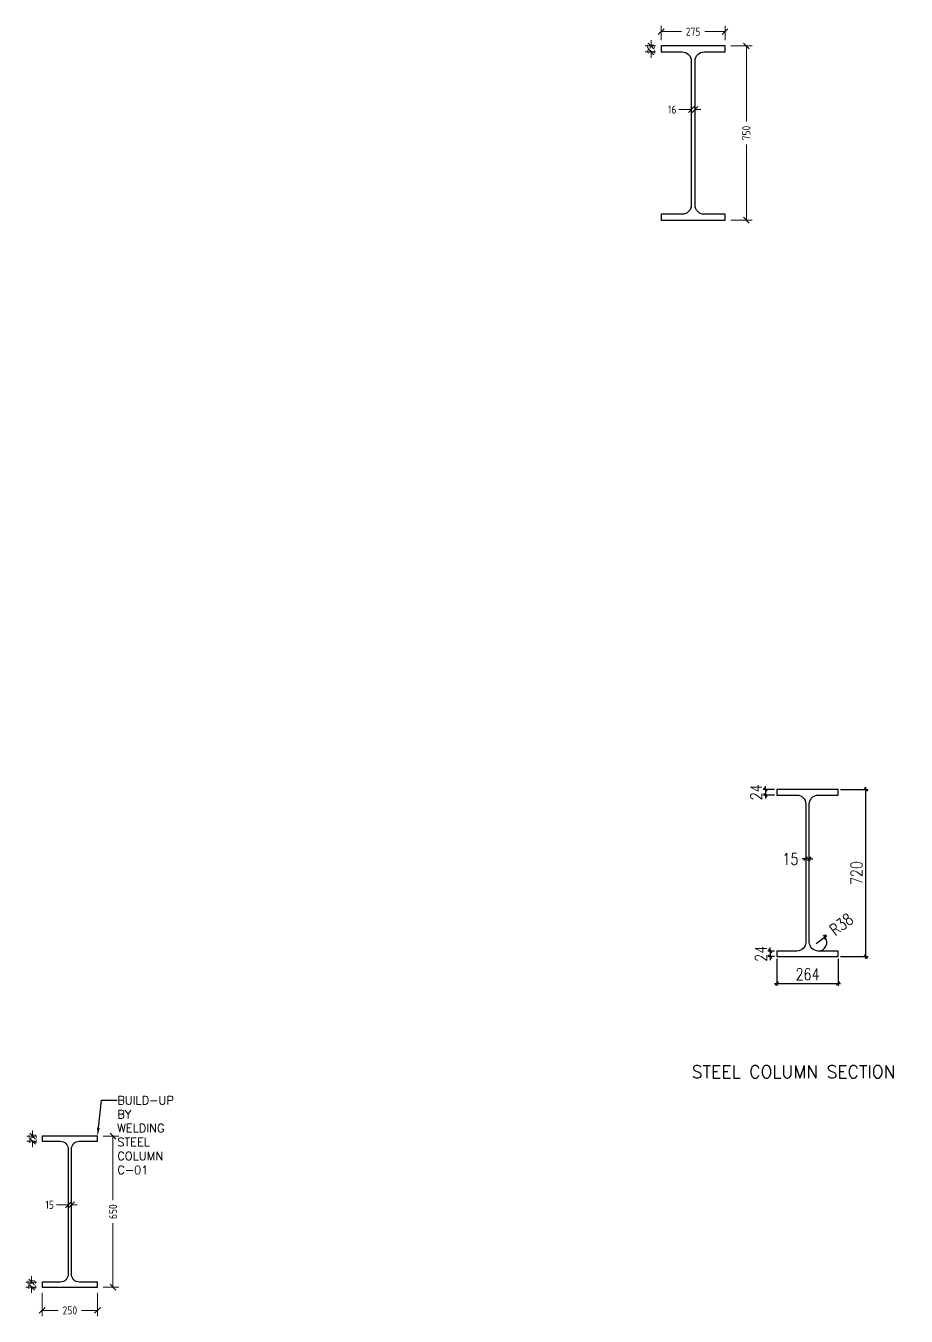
# Model space of a CAD drawing. Header units: millimetres. Extents: x -388065 to 2372687422, y -192755 to 667797.
# Drawn here: x 157863 to 161654, y 434247 to 439805 of the extents above; entities that cross this region are included whole.
import ezdxf
from ezdxf import colors
from ezdxf.entities.mleader import LeaderData, LeaderLine
from ezdxf.math import Vec2, Vec3

# ---------------------------------------------------------------- set-up
doc = ezdxf.new("R2010")
doc.units = ezdxf.units.MM
for name, color, linetype, lineweight in [('BEAMS', 6, 'Continuous', 30), ('STR-DIM', 1, 'Continuous', 9), ('TEXT', 7, 'Continuous', 13)]:
    doc.layers.add(name, color=color, linetype=linetype, lineweight=lineweight)
doc.styles.add('DIM', font='ROMANS.SHX', dxfattribs={"width": 0.8})
doc.styles.add('MINA_MM_STEEL_DETAIL', font='dim.shx', dxfattribs={"height": 35})
doc.styles.add('MINA_MM_X-SEC', font='romans.shx', dxfattribs={"height": 125})
doc.styles.add('ROMANT', font='romant.shx')
doc.dimstyles.new('D100-1-20', dxfattribs={"dimtxt": 50, "dimasz": 15, "dimexe": 10, "dimexo": 10, "dimgap": 15, "dimtad": 1, "dimdec": 0, "dimzin": 13, "dimdsep": 46, "dimtxsty": 'DIM', "dimblk1": 'OBLIQUE', "dimblk2": 'OBLIQUE', "dimsah": 1, "dimcen": 0, "dimdle": 10, "dimclrd": 8, "dimclre": 8, "dimclrt": 6, "dimadec": 0, "dimazin": 0, "dimtfac": 1, "dimtdec": 0, "dimtix": 1, "dimtmove": 2, "dimatfit": 3, "dimldrblk": 'OBLIQUE', "dimfxl": 1, "dimtolj": 1, "dimtzin": 13, "dimarcsym": 0})
doc.dimstyles.new('MINA_MM_STEEL_DET', dxfattribs={"dimtxt": 35, "dimasz": 25, "dimexe": 25, "dimexo": 25, "dimgap": 5, "dimtad": 0, "dimdec": 0, "dimzin": 0, "dimdsep": 46, "dimtxsty": 'MINA_MM_STEEL_DETAIL', "dimblk": 'OBLIQUE', "dimcen": 0.09, "dimclrd": 256, "dimclre": 256, "dimclrt": 7, "dimadec": 0, "dimazin": 0, "dimtfac": 1, "dimtdec": 0, "dimtix": 1, "dimtofl": 0, "dimtmove": 0, "dimatfit": 0, "dimfxl": 1, "dimtolj": 1, "dimtzin": 0, "dimlwd": -1, "dimlwe": -1, "dimarcsym": 0})

# ---------------------------------------------------------------- blocks, each defined once
blk = doc.blocks.new('_OBLIQUE')
at = {"color": 0, "linetype": 'ByBlock'}
blk.add_line((-0.5, -0.5), (0.5, 0.5), dxfattribs=at)
blk = doc.blocks.new('*D1894')
at = {"color": 8, "lineweight": -2, "transparency": 16777216}
for p, q in [((161097.1, 435785.6), (161097.1, 435670.1)), ((161361.1, 435785.6), (161361.1, 435670.1)), ((161087.1, 435680.1), (161371.1, 435680.1))]:
    blk.add_line(p, q, dxfattribs=at)
at = {"layer": 'Defpoints', "color": 0, "transparency": 16777216}
for p in [(161097.1, 435795.6), (161361.1, 435795.6), (161361.1, 435680.1)]:
    blk.add_point(p, dxfattribs=at)
at = {"color": 8, "lineweight": -2, "transparency": 16777216, "xscale": 15, "yscale": 15, "zscale": 15, "rotation": 180}
blk.add_blockref('_OBLIQUE', (161097.1, 435680.1), dxfattribs=at)
at = {"color": 8, "lineweight": -2, "transparency": 16777216, "xscale": 15, "yscale": 15, "zscale": 15}
blk.add_blockref('_OBLIQUE', (161361.1, 435680.1), dxfattribs=at)
at = {"color": 6, "lineweight": 25, "transparency": 16777216, "insert": (161229.1, 435720.1), "char_height": 50, "attachment_point": 5, "style": 'DIM'}
blk.add_mtext('\\A1;264', dxfattribs=at)
blk = doc.blocks.new('*D1895')
at = {"color": 8, "lineweight": -2, "transparency": 16777216}
for p, q in [((161371.1, 436515.6), (161489.9, 436515.6)), ((161479.9, 435785.6), (161479.9, 436525.6)), ((161371.1, 435795.6), (161489.9, 435795.6))]:
    blk.add_line(p, q, dxfattribs=at)
at = {"layer": 'Defpoints', "color": 0, "transparency": 16777216}
for p in [(161361.1, 436515.6), (161479.9, 436515.6), (161361.1, 435795.6)]:
    blk.add_point(p, dxfattribs=at)
at = {"color": 8, "lineweight": -2, "transparency": 16777216, "xscale": 15, "yscale": 15, "zscale": 15}
for p, rotation in [((161479.9, 436515.6), 90), ((161479.9, 435795.6), 270)]:
    blk.add_blockref('_OBLIQUE', p, dxfattribs=dict(at, rotation=rotation))
at = {"color": 6, "lineweight": 25, "transparency": 16777216, "insert": (161439.9, 436155.6), "char_height": 50, "attachment_point": 5, "rotation": 90, "style": 'DIM'}
blk.add_mtext('\\A1;720', dxfattribs=at)
blk = doc.blocks.new('*D1896')
at = {"color": 8, "lineweight": -2, "transparency": 16777216}
for p, q in [((161221.4, 436217.5), (161206.4, 436217.5)), ((161221.4, 436222), (161221.4, 436207.5)), ((161236.9, 436217.5), (161221.4, 436217.5)), ((161236.9, 436222), (161236.9, 436207.5)), ((161236.9, 436217.5), (161251.9, 436217.5))]:
    blk.add_line(p, q, dxfattribs=at)
at = {"layer": 'Defpoints', "color": 0, "transparency": 16777216}
for p in [(161221.4, 436232), (161221.4, 436217.5), (161236.9, 436232)]:
    blk.add_point(p, dxfattribs=at)
at = {"color": 8, "lineweight": -2, "transparency": 16777216, "xscale": 15, "yscale": 15, "zscale": 15}
blk.add_blockref('_OBLIQUE', (161221.4, 436217.5), dxfattribs=at)
at = {"color": 8, "lineweight": -2, "transparency": 16777216, "xscale": 15, "yscale": 15, "zscale": 15, "rotation": 180}
blk.add_blockref('_OBLIQUE', (161236.9, 436217.5), dxfattribs=at)
at = {"color": 6, "lineweight": 25, "transparency": 16777216, "insert": (161155.5, 436216.5), "char_height": 50, "attachment_point": 5, "style": 'DIM'}
blk.add_mtext('\\A1;15', dxfattribs=at)
blk = doc.blocks.new('*D1897')
at = {"color": 8, "lineweight": -2, "transparency": 16777216}
for p, q in [((161087.1, 436515.6), (161037.8, 436515.6)), ((161087.1, 436491.3), (161037.8, 436491.3)), ((161047.8, 436515.6), (161047.8, 436530.6)), ((161047.8, 436515.6), (161047.8, 436491.3)), ((161047.8, 436491.3), (161047.8, 436476.3))]:
    blk.add_line(p, q, dxfattribs=at)
at = {"layer": 'Defpoints', "color": 0, "transparency": 16777216}
for p in [(161047.8, 436491.3), (161097.1, 436515.6), (161097.1, 436491.3)]:
    blk.add_point(p, dxfattribs=at)
at = {"color": 8, "lineweight": -2, "transparency": 16777216, "xscale": 15, "yscale": 15, "zscale": 15}
for p, rotation in [((161047.8, 436515.6), 270), ((161047.8, 436491.3), 90)]:
    blk.add_blockref('_OBLIQUE', p, dxfattribs=dict(at, rotation=rotation))
at = {"color": 6, "lineweight": 25, "transparency": 16777216, "insert": (161007.8, 436503.5), "char_height": 50, "attachment_point": 5, "rotation": 90, "style": 'DIM'}
blk.add_mtext('\\A1;24', dxfattribs=at)
blk = doc.blocks.new('*D1885')
at = {"layer": 'BEAMS', "color": 8, "lineweight": -2, "transparency": 16777216}
blk.add_line((161266.7, 435851.7), (161312.6, 435886.8), dxfattribs=at)
blk.add_arc((161274.7, 435857.7), 37.8, 285.1576, 52.6643, dxfattribs=at)
at = {"layer": 'Defpoints', "color": 0, "transparency": 16777216}
for p in [(161304.6, 435880.8), (161274.7, 435857.7)]:
    blk.add_point(p, dxfattribs=at)
at = {"layer": 'BEAMS', "color": 8, "lineweight": -2, "transparency": 16777216, "xscale": 15, "yscale": 15, "zscale": 15, "rotation": 37.50671144541486}
blk.add_blockref('_OBLIQUE', (161304.6, 435880.8), dxfattribs=at)
at = {"layer": 'BEAMS', "color": 6, "transparency": 16777216, "insert": (161375.1, 435934.8), "char_height": 50, "attachment_point": 5, "rotation": 37.5067, "style": 'DIM'}
blk.add_mtext('\\A1;R38', dxfattribs=at)
blk = doc.blocks.new('*D1898')
at = {"layer": 'BEAMS', "color": 8, "lineweight": -2, "transparency": 16777216}
for p, q in [((161068.2, 435819.9), (161068.2, 435834.9)), ((161087.1, 435819.9), (161058.2, 435819.9)), ((161087.1, 435795.6), (161058.2, 435795.6)), ((161068.2, 435819.9), (161068.2, 435795.6)), ((161068.2, 435795.6), (161068.2, 435780.6))]:
    blk.add_line(p, q, dxfattribs=at)
at = {"layer": 'Defpoints', "color": 0, "transparency": 16777216}
for p in [(161068.2, 435795.6), (161097.1, 435819.9), (161097.1, 435795.6)]:
    blk.add_point(p, dxfattribs=at)
at = {"layer": 'BEAMS', "color": 8, "lineweight": -2, "transparency": 16777216, "xscale": 15, "yscale": 15, "zscale": 15}
for p, rotation in [((161068.2, 435819.9), 270), ((161068.2, 435795.6), 90)]:
    blk.add_blockref('_OBLIQUE', p, dxfattribs=dict(at, rotation=rotation))
at = {"layer": 'BEAMS', "color": 6, "transparency": 16777216, "insert": (161028.2, 435807.8), "char_height": 50, "attachment_point": 5, "rotation": 90, "style": 'DIM'}
blk.add_mtext('\\A1;24', dxfattribs=at)
blk = doc.blocks.new('*D1899')
at = {"layer": 'Defpoints', "color": 0, "transparency": 16777216}
for p in [(158171.5, 435022.3), (158171.5, 434372.3), (158237.9, 434372.3)]:
    blk.add_point(p, dxfattribs=at)
at = {"layer": 'STR-DIM', "transparency": 16777216}
for p, q in [((158196.5, 435022.3), (158262.9, 435022.3)), ((158237.9, 435022.3), (158237.9, 434747.3)), ((158237.9, 434372.3), (158237.9, 434647.3)), ((158196.5, 434372.3), (158262.9, 434372.3))]:
    blk.add_line(p, q, dxfattribs=at)
at = {"layer": 'STR-DIM', "transparency": 16777216, "xscale": 25, "yscale": 25, "zscale": 25}
for p, rotation in [((158237.9, 435022.3), 90), ((158237.9, 434372.3), 270)]:
    blk.add_blockref('_OBLIQUE', p, dxfattribs=dict(at, rotation=rotation))
at = {"layer": 'STR-DIM', "color": 7, "lineweight": 25, "transparency": 16777216, "insert": (158237.9, 434697.3), "char_height": 35, "attachment_point": 5, "rotation": 90, "style": 'MINA_MM_STEEL_DETAIL'}
blk.add_mtext('\\A1;650', dxfattribs=at)
blk = doc.blocks.new('*D1900')
at = {"layer": 'Defpoints', "color": 0, "transparency": 16777216}
for p in [(157933.2, 434372.3), (158171.5, 434372.3), (158171.5, 434272.2)]:
    blk.add_point(p, dxfattribs=at)
at = {"layer": 'STR-DIM', "transparency": 16777216}
for p, q in [((157933.2, 434347.3), (157933.2, 434247.2)), ((158171.5, 434347.3), (158171.5, 434247.2)), ((157933.2, 434272.2), (158002.4, 434272.2)), ((158171.5, 434272.2), (158102.4, 434272.2))]:
    blk.add_line(p, q, dxfattribs=at)
at = {"layer": 'STR-DIM', "transparency": 16777216, "xscale": 25, "yscale": 25, "zscale": 25, "rotation": 180}
blk.add_blockref('_OBLIQUE', (157933.2, 434272.2), dxfattribs=at)
at = {"layer": 'STR-DIM', "transparency": 16777216, "xscale": 25, "yscale": 25, "zscale": 25}
blk.add_blockref('_OBLIQUE', (158171.5, 434272.2), dxfattribs=at)
at = {"layer": 'STR-DIM', "color": 7, "lineweight": 25, "transparency": 16777216, "insert": (158052.4, 434272.2), "char_height": 35, "width": 102.857, "attachment_point": 5, "style": 'MINA_MM_STEEL_DETAIL'}
blk.add_mtext('\\A1;250', dxfattribs=at)
blk = doc.blocks.new('*D1901')
at = {"layer": 'Defpoints', "color": 0, "transparency": 16777216}
for p in [(158045.4, 434730.8), (158045.4, 434727), (158059.3, 434730.8)]:
    blk.add_point(p, dxfattribs=at)
at = {"layer": 'STR-DIM', "transparency": 16777216}
for p, q in [((158045.4, 434727), (157995.4, 434727)), ((158059.3, 434727), (158084.3, 434727)), ((158045.4, 434705.8), (158045.4, 434702)), ((158059.3, 434705.8), (158059.3, 434702))]:
    blk.add_line(p, q, dxfattribs=at)
at = {"layer": 'STR-DIM', "transparency": 16777216, "xscale": 25, "yscale": 25, "zscale": 25}
blk.add_blockref('_OBLIQUE', (158045.4, 434727), dxfattribs=at)
at = {"layer": 'STR-DIM', "transparency": 16777216, "xscale": 25, "yscale": 25, "zscale": 25, "rotation": 180}
blk.add_blockref('_OBLIQUE', (158059.3, 434727), dxfattribs=at)
at = {"layer": 'STR-DIM', "color": 7, "lineweight": 25, "transparency": 16777216, "insert": (157965.4, 434727), "char_height": 35, "attachment_point": 5, "style": 'MINA_MM_STEEL_DETAIL'}
blk.add_mtext('\\A1;15', dxfattribs=at)
blk = doc.blocks.new('*D1902')
at = {"layer": 'Defpoints', "color": 0, "transparency": 16777216}
for p in [(157892, 435000.4), (157933.2, 435022.3), (157933.2, 435000.4)]:
    blk.add_point(p, dxfattribs=at)
at = {"layer": 'STR-DIM', "transparency": 16777216}
for p, q in [((157892, 435022.3), (157892, 435047.3)), ((157908.2, 435022.3), (157867, 435022.3)), ((157908.2, 435000.4), (157867, 435000.4)), ((157892, 435000.4), (157892, 434975.4))]:
    blk.add_line(p, q, dxfattribs=at)
at = {"layer": 'STR-DIM', "transparency": 16777216, "xscale": 25, "yscale": 25, "zscale": 25}
for p, rotation in [((157892, 435022.3), 270), ((157892, 435000.4), 90)]:
    blk.add_blockref('_OBLIQUE', p, dxfattribs=dict(at, rotation=rotation))
at = {"layer": 'STR-DIM', "color": 7, "lineweight": 25, "transparency": 16777216, "insert": (157892, 435011.3), "char_height": 35, "attachment_point": 5, "rotation": 90, "style": 'MINA_MM_STEEL_DETAIL'}
blk.add_mtext('\\A1;25', dxfattribs=at)
blk = doc.blocks.new('*D1903')
at = {"layer": 'Defpoints', "color": 0, "transparency": 16777216}
for p in [(157933.2, 434394.2), (157887.7, 434372.3), (157933.2, 434372.3)]:
    blk.add_point(p, dxfattribs=at)
at = {"layer": 'STR-DIM', "transparency": 16777216}
for p, q in [((157908.2, 434394.2), (157862.7, 434394.2)), ((157887.7, 434394.2), (157887.7, 434419.2)), ((157908.2, 434372.3), (157862.7, 434372.3)), ((157887.7, 434372.3), (157887.7, 434347.3))]:
    blk.add_line(p, q, dxfattribs=at)
at = {"layer": 'STR-DIM', "transparency": 16777216, "xscale": 25, "yscale": 25, "zscale": 25}
for p, rotation in [((157887.7, 434394.2), 270), ((157887.7, 434372.3), 90)]:
    blk.add_blockref('_OBLIQUE', p, dxfattribs=dict(at, rotation=rotation))
at = {"layer": 'STR-DIM', "color": 7, "lineweight": 25, "transparency": 16777216, "insert": (157887.7, 434383.3), "char_height": 35, "attachment_point": 5, "rotation": 90, "style": 'MINA_MM_STEEL_DETAIL'}
blk.add_mtext('\\A1;25', dxfattribs=at)
blk = doc.blocks.new('*D1908')
at = {"layer": 'Defpoints', "color": 0, "transparency": 16777216}
for p in [(160874, 439717.8), (160874, 438967.8), (160965.7, 438967.8)]:
    blk.add_point(p, dxfattribs=at)
at = {"layer": 'STR-DIM', "transparency": 16777216}
for p, q in [((160899, 439717.8), (160990.7, 439717.8)), ((160965.7, 439717.8), (160965.7, 439392.8)), ((160965.7, 438967.8), (160965.7, 439292.8)), ((160899, 438967.8), (160990.7, 438967.8))]:
    blk.add_line(p, q, dxfattribs=at)
at = {"layer": 'STR-DIM', "transparency": 16777216, "xscale": 25, "yscale": 25, "zscale": 25}
for p, rotation in [((160965.7, 439717.8), 90), ((160965.7, 438967.8), 270)]:
    blk.add_blockref('_OBLIQUE', p, dxfattribs=dict(at, rotation=rotation))
at = {"layer": 'STR-DIM', "color": 7, "lineweight": 25, "transparency": 16777216, "insert": (160965.7, 439342.8), "char_height": 35, "attachment_point": 5, "rotation": 90, "style": 'MINA_MM_STEEL_DETAIL'}
blk.add_mtext('\\A1;750', dxfattribs=at)
blk = doc.blocks.new('*D1909')
at = {"layer": 'Defpoints', "color": 0, "transparency": 16777216}
for p in [(160874, 439779.7), (160599, 439717.8), (160874, 439717.8)]:
    blk.add_point(p, dxfattribs=at)
at = {"layer": 'STR-DIM', "transparency": 16777216}
for p, q in [((160599, 439742.8), (160599, 439804.7)), ((160599, 439779.7), (160686.5, 439779.7)), ((160874, 439779.7), (160786.5, 439779.7)), ((160874, 439742.8), (160874, 439804.7))]:
    blk.add_line(p, q, dxfattribs=at)
at = {"layer": 'STR-DIM', "transparency": 16777216, "xscale": 25, "yscale": 25, "zscale": 25, "rotation": 180}
blk.add_blockref('_OBLIQUE', (160599, 439779.7), dxfattribs=at)
at = {"layer": 'STR-DIM', "transparency": 16777216, "xscale": 25, "yscale": 25, "zscale": 25}
blk.add_blockref('_OBLIQUE', (160874, 439779.7), dxfattribs=at)
at = {"layer": 'STR-DIM', "color": 7, "lineweight": 25, "transparency": 16777216, "insert": (160736.5, 439779.7), "char_height": 35, "attachment_point": 5, "style": 'MINA_MM_STEEL_DETAIL'}
blk.add_mtext('\\A1;275', dxfattribs=at)
blk = doc.blocks.new('*D1910')
at = {"layer": 'Defpoints', "color": 0, "transparency": 16777216}
for p in [(160728.4, 439444), (160728.4, 439432.6), (160744.5, 439432.6)]:
    blk.add_point(p, dxfattribs=at)
at = {"layer": 'STR-DIM', "transparency": 16777216}
for p, q in [((160728.4, 439444), (160675.6, 439444)), ((160728.4, 439457.6), (160728.4, 439469)), ((160744.5, 439457.6), (160744.5, 439469)), ((160744.5, 439444), (160769.5, 439444))]:
    blk.add_line(p, q, dxfattribs=at)
at = {"layer": 'STR-DIM', "transparency": 16777216, "xscale": 25, "yscale": 25, "zscale": 25}
blk.add_blockref('_OBLIQUE', (160728.4, 439444), dxfattribs=at)
at = {"layer": 'STR-DIM', "transparency": 16777216, "xscale": 25, "yscale": 25, "zscale": 25, "rotation": 180}
blk.add_blockref('_OBLIQUE', (160744.5, 439444), dxfattribs=at)
at = {"layer": 'STR-DIM', "color": 7, "lineweight": 25, "transparency": 16777216, "insert": (160646.5, 439444), "char_height": 35, "attachment_point": 5, "style": 'MINA_MM_STEEL_DETAIL'}
blk.add_mtext('\\A1;16', dxfattribs=at)
blk = doc.blocks.new('*D1911')
at = {"layer": 'Defpoints', "color": 0, "transparency": 16777216}
for p in [(160599, 439717.8), (160555.1, 439692.4), (160599, 439692.4)]:
    blk.add_point(p, dxfattribs=at)
at = {"layer": 'STR-DIM', "transparency": 16777216}
for p, q in [((160574, 439717.8), (160530.1, 439717.8)), ((160555.1, 439717.8), (160555.1, 439742.8)), ((160574, 439692.4), (160530.1, 439692.4)), ((160555.1, 439692.4), (160555.1, 439667.4))]:
    blk.add_line(p, q, dxfattribs=at)
at = {"layer": 'STR-DIM', "transparency": 16777216, "xscale": 25, "yscale": 25, "zscale": 25}
for p, rotation in [((160555.1, 439717.8), 270), ((160555.1, 439692.4), 90)]:
    blk.add_blockref('_OBLIQUE', p, dxfattribs=dict(at, rotation=rotation))
at = {"layer": 'STR-DIM', "color": 7, "lineweight": 25, "transparency": 16777216, "insert": (160555.1, 439705.1), "char_height": 35, "attachment_point": 5, "rotation": 90, "style": 'MINA_MM_STEEL_DETAIL'}
blk.add_mtext('\\A1;25', dxfattribs=at)

msp = doc.modelspace()

# ---------------------------------------------------------------- linework, layer by layer
at = {"layer": 'BEAMS'}
for points in [[(160689.0154, 439692.447, -0.414213562), (160728.3904, 439653.072), (160728.3904, 439032.447, -0.414213562), (160689.0154, 438993.072), (160598.9529, 438993.072), (160598.9529, 438967.7595), (160873.9529, 438967.7595), (160873.9529, 438993.072), (160783.8904, 438993.072, -0.414213562), (160744.5154, 439032.447), (160744.5154, 439653.072, -0.414213562), (160783.8904, 439692.447), (160873.9529, 439692.447), (160873.9529, 439717.7595), (160598.9529, 439717.7595), (160598.9529, 439692.447)], [(161183.5818, 436491.3433, -0.414213562), (161221.3818, 436453.5433), (161221.3818, 435857.7433, -0.414213562), (161183.5818, 435819.9433), (161097.1218, 435819.9433), (161097.1218, 435795.6433), (161361.1218, 435795.6433), (161361.1218, 435819.9433), (161274.6618, 435819.9433, -0.414213562), (161236.8618, 435857.7433), (161236.8618, 436453.5433, -0.414213562), (161274.6618, 436491.3433), (161361.1218, 436491.3433), (161361.1218, 436515.6433), (161097.1218, 436515.6433), (161097.1218, 436491.3433)], [(158011.2409, 435000.3602, -0.414213562), (158045.3659, 434966.2352), (158045.3659, 434428.3602, -0.414213562), (158011.2409, 434394.2352), (157933.1867, 434394.2352), (157933.1867, 434372.2977), (158171.5201, 434372.2977), (158171.5201, 434394.2352), (158093.4659, 434394.2352, -0.414213562), (158059.3409, 434428.3602), (158059.3409, 434966.2352, -0.414213562), (158093.4659, 435000.3602), (158171.5201, 435000.3602), (158171.5201, 435022.2977), (157933.1867, 435022.2977), (157933.1867, 435000.3602)]]:
    msp.add_lwpolyline(points, format="xyb", close=True, dxfattribs=at)

# ---------------------------------------------------------------- texts
at = {"layer": 'TEXT', "color": 7, "insert": (160730.5825, 435326.7498), "char_height": 54, "width": 1218.386842, "attachment_point": 1, "style": 'ROMANT'}
msp.add_mtext('{\\Fromanc|c0;\\C3;STEEL COLUMN SECTION}', dxfattribs=at)

# ---------------------------------------------------------------- dimensions: what is measured, and where the dimension line sits
at = {"color": 3, "lineweight": 25}
for base, p1, p2, picture, middle in [((161047.7784, 436491.3433), (161097.1218, 436515.6433), (161097.1218, 436491.3433), '*D1897', (161007.7784, 436503.4933)), ((161479.9345, 436515.6433), (161361.1218, 435795.6433), (161361.1218, 436515.6433), '*D1895', (161439.9345, 436155.6433))]:
    dim = msp.add_linear_dim(base=base, p1=p1, p2=p2, angle=90, dimstyle='D100-1-20', dxfattribs=at)
    dim.commit()
    dim.dimension.update_dxf_attribs({"geometry": picture, "text_midpoint": middle})
dim = msp.add_linear_dim(base=(161221.3818, 436217.47), p1=(161236.8618, 436231.9669), p2=(161221.3818, 436231.9669), dimstyle='D100-1-20', dxfattribs=at)
dim.commit()
dim.dimension.update_dxf_attribs({"geometry": '*D1896', "text_midpoint": (161155.5177, 436216.5313), "dimtype": 160})
dim = msp.add_linear_dim(base=(161361.1218, 435680.1427), p1=(161097.1218, 435795.6433), p2=(161361.1218, 435795.6433), dimstyle='D100-1-20', dxfattribs=at)
dim.commit()
dim.dimension.update_dxf_attribs({"geometry": '*D1894', "text_midpoint": (161229.1218, 435720.1427)})
at = {"layer": 'BEAMS'}
dim = msp.add_radius_dim(center=(161274.6618, 435857.7433), mpoint=(161304.6479, 435880.758), dimstyle='D100-1-20', dxfattribs=at)
dim.commit()
dim.dimension.update_dxf_attribs({"geometry": '*D1885', "text_midpoint": (161375.08, 435934.8157), "dimtype": 164})
dim = msp.add_linear_dim(base=(161068.229, 435795.6433), p1=(161097.1218, 435819.9433), p2=(161097.1218, 435795.6433), angle=90, dimstyle='D100-1-20', dxfattribs=at)
dim.commit()
dim.dimension.update_dxf_attribs({"geometry": '*D1898', "text_midpoint": (161028.229, 435807.7933)})
at = {"layer": 'STR-DIM', "color": 3, "lineweight": 25}
dim = msp.add_linear_dim(base=(160873.9529, 439779.7029), p1=(160598.9529, 439717.7595), p2=(160873.9529, 439717.7595), dimstyle='MINA_MM_STEEL_DET', dxfattribs=at)
dim.commit()
dim.dimension.update_dxf_attribs({"geometry": '*D1909', "text_midpoint": (160736.4529, 439779.7029)})
for base, p1, p2, picture, middle in [((160555.1125, 439692.447), (160598.9529, 439717.7595), (160598.9529, 439692.447), '*D1911', (160555.1125, 439705.1033)), ((160965.732, 438967.7595), (160873.9529, 439717.7595), (160873.9529, 438967.7595), '*D1908', (160965.732, 439342.7595)), ((158237.8594, 434372.2977), (158171.5201, 435022.2977), (158171.5201, 434372.2977), '*D1899', (158237.8594, 434697.2977))]:
    dim = msp.add_linear_dim(base=base, p1=p1, p2=p2, angle=90, dimstyle='MINA_MM_STEEL_DET', dxfattribs=at)
    dim.commit()
    dim.dimension.update_dxf_attribs({"geometry": picture, "text_midpoint": middle})
dim = msp.add_linear_dim(base=(160728.3904, 439444.0313), p1=(160744.5154, 439432.5571), p2=(160728.3904, 439432.5571), dimstyle='MINA_MM_STEEL_DET', dxfattribs=at)
dim.commit()
dim.dimension.update_dxf_attribs({"geometry": '*D1910', "text_midpoint": (160646.453, 439444.0313), "dimtype": 160})
for base, p1, p2, picture, middle in [((157891.9882, 435000.3602), (157933.1867, 435022.2977), (157933.1867, 435000.3602), '*D1902', (157891.9882, 435011.3289)), ((157887.6826, 434372.2977), (157933.1867, 434394.2352), (157933.1867, 434372.2977), '*D1903', (157887.6826, 434383.2664))]:
    dim = msp.add_linear_dim(base=base, p1=p1, p2=p2, angle=90, text='25', dimstyle='MINA_MM_STEEL_DET', dxfattribs=at)
    dim.commit()
    dim.dimension.update_dxf_attribs({"geometry": picture, "text_midpoint": middle})
dim = msp.add_linear_dim(base=(158045.3659, 434726.9534), p1=(158059.3409, 434730.8328), p2=(158045.3659, 434730.8328), text='15', dimstyle='MINA_MM_STEEL_DET', dxfattribs=at)
dim.commit()
dim.dimension.update_dxf_attribs({"geometry": '*D1901', "text_midpoint": (157965.3659, 434726.9534), "dimtype": 160})
dim = msp.add_linear_dim(base=(158171.5201, 434272.1564), p1=(157933.1867, 434372.2977), p2=(158171.5201, 434372.2977), text='250', dimstyle='MINA_MM_STEEL_DET', dxfattribs=at)
dim.commit()
dim.dimension.update_dxf_attribs({"geometry": '*D1900', "text_midpoint": (158052.3534, 434272.1564)})

# ---------------------------------------------------------------- leaders
at = {"layer": 'STR-DIM', "lineweight": -3}
ml = msp.add_multileader_mtext('Standard', dxfattribs=at)
ml.set_content('BUILD-UP BY WELDING STEEL COLUMN C-01', color=3, style='MINA_MM_X-SEC')
ml.set_leader_properties()
ml.build(insert=Vec2(0, 0))
ml.multileader.update_dxf_attribs({"text_right_attachment_type": 2, "dogleg_length": 22.4749, "arrow_head_size": 36, "scale": 0.3})
ctx = ml.context
ctx.base_point, ctx.scale, ctx.char_height, ctx.arrow_head_size, ctx.landing_gap_size, ctx.plane_origin = Vec3(158256.5887, 435177.1002), 0.3, 36, 36, 0.00405, Vec3(154947.1449, 434949.6467)
ctx.right_attachment = 2
notes = []
notes.append((ctx, [(1, (1, 1, 0), (158187.9816, 435177.1002), (1, 0), 68.6071, [(5, [(158171.5201, 435022.2977)], 0, [])])]))
ctx.mtext.insert, ctx.mtext.width, ctx.mtext.flow_direction = Vec3(158256.5928, 435195.1002), 701.573399, 5
for ctx, leaders in notes:
    for number, flags, end, landing, length, lines in leaders:
        leader = LeaderData()
        leader.index, (leader.has_last_leader_line, leader.has_dogleg_vector, leader.attachment_direction) = number, flags
        leader.last_leader_point, leader.dogleg_vector, leader.dogleg_length = Vec3(end), Vec3(landing), length
        for number, points, colour, breaks in lines:
            line = LeaderLine()
            line.index, line.vertices, line.color, line.breaks = number, Vec3.list(points), colors.encode_raw_color(colour), breaks
            leader.lines.append(line)
        ctx.leaders.append(leader)

doc.saveas('drawing.dxf')
